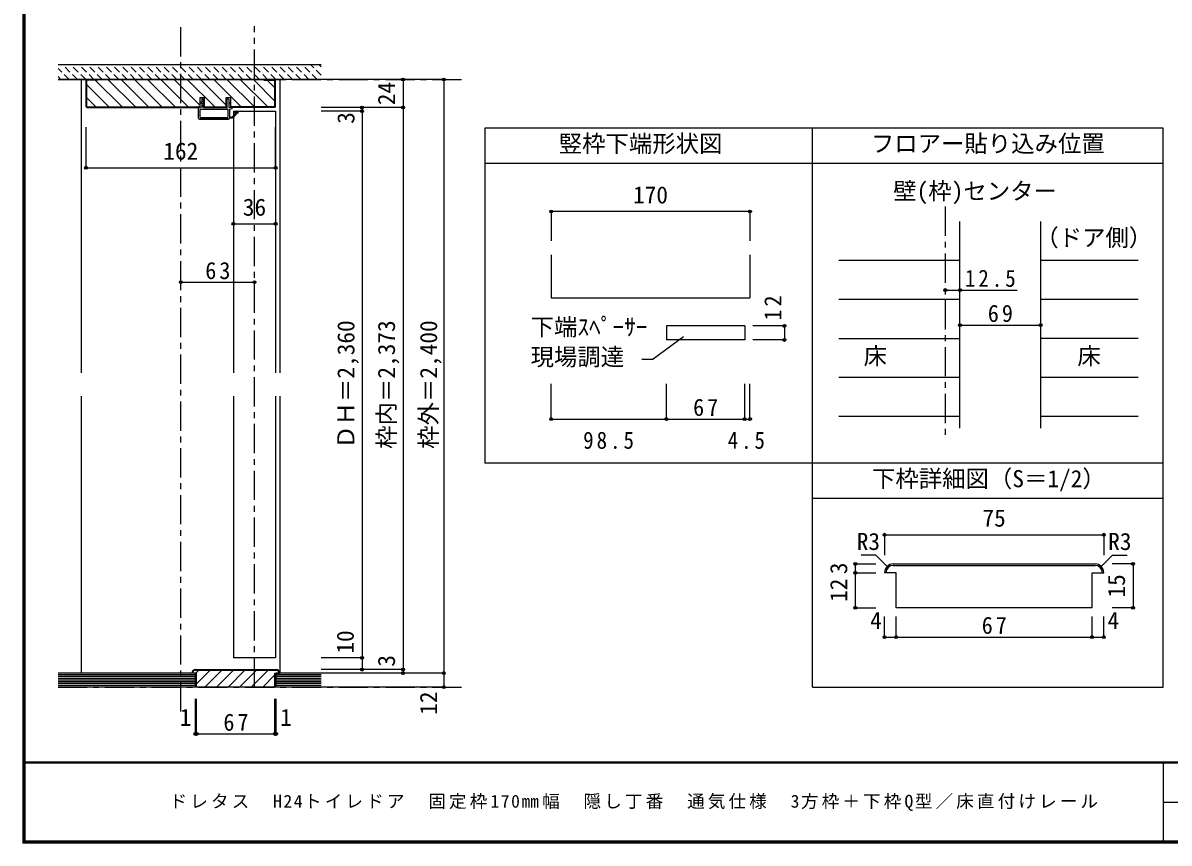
# Model space of a CAD drawing. Units: millimetres at full size, sheet at 1:5, with parts at other scales. Extents: x -973 to 977, y -718 to 696.
# Drawn here: x -973 to 7, y -701 to 0 of the extents above; entities that cross this region are included whole.
import ezdxf
from ezdxf.enums import TextEntityAlignment as Align

# ---------------------------------------------------------------- set-up
doc = ezdxf.new("R2010")
doc.units = ezdxf.units.MM
doc.header["$LTSCALE"] = 5
doc.header["$PDMODE"] = 32
doc.header["$PDSIZE"] = 2.5
doc.linetypes.add('CHAIN1', pattern=[8, 5, -1, 1, -1])
doc.linetypes.add('DASHED1', pattern=[1.8, 1.2, -0.6])
for name, color, linetype in [('0-0_補助線', 7, 'Continuous'), ('0-1_通り芯', 4, 'DASHED1'), ('0-3_仕上げ', 7, 'Continuous'), ('0-4_枠', 3, 'Continuous'), ('0-6_扉', 6, 'Continuous'), ('0-A_文字', 7, 'Continuous'), ('0-B_寸法', 7, 'Continuous'), ('0-C_ハッチ', 4, 'DASHED1'), ('1-4_枠', 3, 'Continuous'), ('1-B_寸法', 7, 'Continuous'), ('F-1_枠', 6, 'Continuous'), ('F-A_文字', 7, 'Continuous')]:
    doc.layers.add(name, color=color, linetype=linetype)
doc.styles.add('ＭＳ ゴシック', font='')
doc.styles.get('ＭＳ ゴシック').set_extended_font_data('MS Gothic')

# ---------------------------------------------------------------- blocks, each defined once
blk = doc.blocks.new('2')
at = {"layer": '0-0_補助線'}
for p, q in [((-9.846, -9.622), (-9.846, 15.078)), ((-8.846, 16.078), (0.354, 16.078)), ((-8.846, 15.878), (0.637, 15.878)), ((-8.446, 14.378), (-8.446, -8.922)), ((-8.146, 14.678), (-1.546, 14.678)), ((-1.246, 14.378), (-1.246, -8.922)), ((0.154, 11.653), (2.154, 11.653)), ((0.154, 11.653), (0.154, -8.497)), ((2.154, 10.953), (2.154, 11.653)), ((3.154, 11.653), (2.512, 10.83)), ((3.154, 11.653), (6.154, 11.653)), ((4.154, 13.753), (4.154, 13.053)), ((5.154, 13.053), (4.512, 13.876)), ((7.154, 13.053), (5.154, 13.053)), ((6.154, 10.953), (6.154, 11.653)), ((7.558, 12.258), (6.516, 10.835)), ((-1.546, -9.222), (-8.146, -9.222)), ((0.154, -8.497), (2.154, -8.497)), ((2.154, -7.797), (2.154, -8.497)), ((3.154, -8.497), (2.512, -7.674)), ((3.154, -8.497), (6.154, -8.497)), ((6.154, -7.797), (6.154, -8.497)), ((7.558, -9.101), (6.516, -7.679)), ((-1.48, -10.622), (-8.846, -10.622)), ((-1.189, -10.85), (-0.732, -12.694)), ((0.354, -12.922), (-0.441, -12.922)), ((4.154, -9.897), (0.154, -9.897)), ((0.154, -9.897), (0.154, -10.622)), ((0.154, -10.622), (0.645, -12.548)), ((4.154, -10.597), (4.154, -9.897)), ((5.154, -9.897), (4.512, -10.72)), ((7.154, -9.897), (5.154, -9.897))]:
    blk.add_line(p, q, dxfattribs=at)
for points in [[(-9.646, 15.078), (-9.646, -9.622), (-9.846, -9.622)], [(4.154, 13.053), (0.154, 13.053), (0.649, 15.723)]]:
    blk.add_lwpolyline(points, dxfattribs=at)
for centre, radius, start, end in [((-8.846, 15.078), 1, 90, 180), ((-8.846, 15.078), 0.8, 90, 180), ((-8.146, 14.378), 0.3, 90, 180), ((-1.546, 14.378), 0.3, 0, 90), ((0.354, 15.778), 0.3, 349.49875, 90), ((2.354, 10.953), 0.2, 180, 322.03043), ((4.354, 13.753), 0.2, 37.96957, 180), ((6.354, 10.953), 0.2, 180, 323.78053), ((7.154, 12.553), 0.5, 323.78053, 90), ((-8.846, -9.622), 1, 180, 270), ((-8.146, -8.922), 0.3, 180, 270), ((-1.546, -8.922), 0.3, 270, 0), ((2.354, -7.797), 0.2, 37.96957, 180), ((6.354, -7.797), 0.2, 36.21947, 180), ((7.154, -9.397), 0.5, 270, 36.21947), ((-2.846, -10.72), 6, 179.06153, 259.29815), ((-2.846, -10.72), 5.3, 178.93757, 259.29815), ((-3.896, -16.272), 0.35, 259.29815, 79.29815), ((-1.48, -10.922), 0.3, 13.9282, 90), ((-0.441, -12.622), 0.3, 193.9282, 270), ((0.354, -12.622), 0.3, 270, 14.29438), ((4.354, -10.597), 0.2, 180, 322.03043)]:
    blk.add_arc(centre, radius, start, end, dxfattribs=at)
blk.add_point((-3.896, -16.622), dxfattribs=at)

msp = doc.modelspace()

# ---------------------------------------------------------------- linework, layer by layer
at = {"layer": '0-0_補助線', "color": 4}
for p, q in [((-521.699, -160.894), (-521.699, -185.894)), ((-351.699, -160.894), (-521.699, -160.894)), ((-351.699, -160.894), (-351.699, -185.894)), ((-322.308, -258.695), (-349.39, -258.695)), ((-322.308, -258.695), (-322.308, -270.695)), ((-322.308, -270.695), (-349.39, -270.695)), ((-521.699, -338.343), (-521.699, -308.335)), ((-423.199, -338.343), (-423.199, -308.335)), ((-356.199, -338.343), (-356.199, -308.335)), ((-351.699, -338.343), (-351.699, -308.335)), ((-521.699, -338.343), (-423.199, -338.343)), ((-423.199, -338.343), (-356.199, -338.343)), ((-356.199, -338.343), (-351.699, -338.343))]:
    msp.add_line(p, q, dxfattribs=at)
at = {"layer": '0-0_補助線', "color": 3}
for p, q in [((-521.699, -197.826), (-521.699, -234.786)), ((-351.699, -197.826), (-351.699, -234.786)), ((-521.699, -234.786), (-351.699, -234.786))]:
    msp.add_line(p, q, dxfattribs=at)
at = {"layer": '0-0_補助線'}
for p, q in [((-423.199, -258.695), (-423.199, -270.695)), ((-356.199, -258.695), (-423.199, -258.695)), ((-356.199, -258.695), (-356.199, -270.695)), ((-408.544, -267.9), (-434.344, -287.249)), ((-356.199, -270.695), (-423.199, -270.695)), ((-444.188, -287.249), (-434.344, -287.249))]:
    msp.add_line(p, q, dxfattribs=at)
for p in [(-521.699, -160.894), (-351.699, -160.894), (-322.308, -258.695), (-322.308, -270.695), (-521.699, -338.343), (-423.199, -338.343), (-356.199, -338.343), (-351.699, -338.343)]:
    msp.add_point(p, dxfattribs=at)
at = {"layer": '0-1_通り芯', "linetype": 'CHAIN1'}
for p, q in [((-838.333, -588.252), (-838.333, -2.5)), ((-775.333, -567.5), (-775.333, -2.5)), ((-943.333, -48), (-718.333, -48)), ((-943.333, -48), (-595.976, -48)), ((-184.715, -156.725), (-184.715, -355.75)), ((-943.333, -567.5), (-595.976, -567.5))]:
    msp.add_line(p, q, dxfattribs=at)
at = {"layer": '0-1_通り芯', "color": 2, "linetype": 'Continuous'}
for p, q in [((-718.333, -35.5), (-943.333, -35.5)), ((-718.333, -48), (-943.333, -48))]:
    msp.add_line(p, q, dxfattribs=at)
at = {"layer": '0-1_通り芯'}
for p, q in [((-933.804, -48), (-943.333, -38.471)), ((-926.733, -48), (-939.233, -35.5)), ((-919.662, -48), (-932.162, -35.5)), ((-912.591, -48), (-925.091, -35.5)), ((-905.52, -48), (-918.02, -35.5)), ((-898.449, -48), (-910.949, -35.5)), ((-891.378, -48), (-903.878, -35.5)), ((-884.307, -48), (-896.807, -35.5)), ((-877.236, -48), (-889.736, -35.5)), ((-870.165, -48), (-882.665, -35.5)), ((-863.094, -48), (-875.594, -35.5)), ((-856.023, -48), (-868.523, -35.5)), ((-848.952, -48), (-861.452, -35.5)), ((-841.88, -48), (-854.38, -35.5)), ((-834.809, -48), (-847.309, -35.5)), ((-827.738, -48), (-840.238, -35.5)), ((-820.667, -48), (-833.167, -35.5)), ((-813.596, -48), (-826.096, -35.5)), ((-806.525, -48), (-819.025, -35.5)), ((-799.454, -48), (-811.954, -35.5)), ((-792.383, -48), (-804.883, -35.5)), ((-785.312, -48), (-797.812, -35.5)), ((-778.241, -48), (-790.741, -35.5)), ((-771.17, -48), (-783.67, -35.5)), ((-764.099, -48), (-776.599, -35.5)), ((-757.028, -48), (-769.528, -35.5)), ((-749.957, -48), (-762.457, -35.5)), ((-742.886, -48), (-755.386, -35.5)), ((-735.814, -48), (-748.314, -35.5)), ((-728.743, -48), (-741.243, -35.5)), ((-721.672, -48), (-734.172, -35.5)), ((-718.333, -44.268), (-727.101, -35.5)), ((-718.333, -37.197), (-720.03, -35.5)), ((-940.875, -48), (-943.333, -45.542))]:
    msp.add_line(p, q, dxfattribs=at)
at = {"layer": '0-3_仕上げ', "color": 4}
for p, q in [((-172.215, -202.801), (-275.691, -202.801)), ((-19.795, -202.801), (-103.215, -202.801)), ((-172.215, -236.103), (-275.691, -236.103)), ((-19.795, -236.103), (-103.215, -236.103)), ((-275.691, -269.404), (-172.215, -269.404)), ((-19.795, -269.404), (-103.215, -269.404)), ((-172.215, -302.706), (-275.691, -302.706)), ((-19.795, -302.706), (-103.215, -302.706)), ((-172.215, -336.007), (-275.691, -336.007)), ((-19.795, -336.007), (-103.215, -336.007))]:
    msp.add_line(p, q, dxfattribs=at)
at = {"layer": '0-3_仕上げ', "color": 2}
for p, q in [((-825.833, -555.5), (-943.333, -555.5)), ((-825.833, -567.5), (-825.833, -555.5)), ((-756.833, -567.5), (-756.833, -555.5)), ((-718.333, -555.5), (-756.833, -555.5)), ((-718.333, -567.5), (-943.333, -567.5))]:
    msp.add_line(p, q, dxfattribs=at)
at = {"layer": '0-3_仕上げ'}
for p, q in [((-825.833, -557), (-943.333, -557)), ((-825.833, -558.5), (-943.333, -558.5)), ((-718.333, -557), (-756.833, -557)), ((-718.333, -558.5), (-756.833, -558.5)), ((-825.833, -560), (-943.333, -560)), ((-825.833, -561.5), (-943.333, -561.5)), ((-825.833, -563), (-943.333, -563)), ((-825.833, -564.5), (-943.333, -564.5)), ((-825.833, -566), (-943.333, -566)), ((-718.333, -560), (-756.833, -560)), ((-718.333, -561.5), (-756.833, -561.5)), ((-718.333, -563), (-756.833, -563)), ((-718.333, -564.5), (-756.833, -564.5)), ((-718.333, -566), (-756.833, -566))]:
    msp.add_line(p, q, dxfattribs=at)
at = {"layer": '0-4_枠', "color": 4}
for p, q in [((-919.333, -48), (-923.333, -48)), ((-923.333, -298.75), (-923.333, -48)), ((-757.333, -48), (-753.333, -48)), ((-753.333, -298.75), (-753.333, -48)), ((-923.333, -555.5), (-923.333, -318.75)), ((-753.333, -555.5), (-753.333, -318.75))]:
    msp.add_line(p, q, dxfattribs=at)
at = {"layer": '0-4_枠'}
for p, q in [((-919.333, -48), (-757.333, -48)), ((-918.833, -71.086), (-918.833, -48.5)), ((-909.333, -48.5), (-918.833, -48.5)), ((-909.333, -48), (-909.333, -48.5)), ((-767.333, -48.5), (-767.333, -48)), ((-767.333, -48.5), (-757.833, -48.5)), ((-757.833, -71.086), (-757.833, -48.5)), ((-821.833, -63.5), (-818.133, -63.5)), ((-821.833, -72), (-821.833, -63.5)), ((-818.133, -72), (-818.133, -63.5)), ((-799.533, -72), (-799.533, -63.5)), ((-918.419, -71.5), (-918.833, -71.086)), ((-918.626, -72), (-821.833, -72)), ((-918.419, -71.5), (-821.833, -71.5)), ((-818.133, -71.5), (-799.533, -71.5)), ((-818.133, -72), (-799.533, -72)), ((-758.248, -71.5), (-795.833, -71.5)), ((-758.04, -72), (-795.833, -72)), ((-758.248, -71.5), (-757.833, -71.086)), ((-172.215, -346.007), (-172.215, -169.5)), ((-103.215, -169.5), (-103.215, -346.007)), ((-824.833, -555.5), (-828.833, -555.5)), ((-825.833, -552.5), (-756.833, -552.5)), ((-825.833, -553), (-756.833, -553)), ((-824.833, -567.5), (-824.833, -555.5)), ((-757.833, -567.5), (-824.833, -567.5))]:
    msp.add_line(p, q, dxfattribs=at)
for points in [[(-918.626, -72), (-919.333, -71.293), (-919.333, -48)], [(-758.04, -72), (-757.333, -71.293), (-757.333, -48)], [(-799.533, -63.5), (-795.833, -63.5), (-795.833, -72)], [(-757.833, -567.5), (-757.833, -555.5), (-753.833, -555.5)]]:
    msp.add_lwpolyline(points, dxfattribs=at)
for centre, radius, start, end in [((-825.833, -555.5), 3, 90, 180), ((-825.833, -555.5), 2.5, 90, 180), ((-756.833, -555.5), 3, 0, 90), ((-756.833, -555.5), 2.5, 0, 90)]:
    msp.add_arc(centre, radius, start, end, dxfattribs=at)
at = {"layer": '0-6_扉'}
for p, q in [((-793.333, -75), (-757.333, -75)), ((-793.333, -75), (-793.333, -298.75)), ((-757.333, -75), (-757.333, -298.75)), ((-793.333, -318.75), (-793.333, -542.5)), ((-757.333, -318.75), (-757.333, -542.5)), ((-757.333, -542.5), (-793.333, -542.5))]:
    msp.add_line(p, q, dxfattribs=at)
at = {"layer": '0-A_文字', "color": 3}
for p, q in [((-578.347, -89.5), (-578.347, -376.007)), ((1.653, -89.5), (-298.347, -89.5)), ((-578.347, -119.5), (-298.347, -119.5)), ((-298.347, -119.5), (1.653, -119.5)), ((-298.347, -376.007), (-578.347, -376.007)), ((1.653, -376.007), (-298.347, -376.007)), ((-298.347, -406.007), (1.653, -406.007))]:
    msp.add_line(p, q, dxfattribs=at)
for points in [[(-298.347, -567.5), (-298.347, -89.5), (-578.347, -89.5)], [(-298.347, -567.5), (1.653, -567.5), (1.653, -89.5)]]:
    msp.add_lwpolyline(points, dxfattribs=at)
at = {"layer": '0-B_寸法', "color": 4}
for p, q in [((-613.476, -48), (-718.333, -48)), ((-648.333, -48), (-648.333, -552.5)), ((-613.476, -48), (-613.476, -567.5)), ((-648.333, -72), (-718.333, -72)), ((-683.333, -75), (-718.333, -75)), ((-683.333, -72), (-683.333, -552.5)), ((-919.333, -123.422), (-919.333, -88.9)), ((-757.333, -123.422), (-757.333, -88.9)), ((-919.333, -123.422), (-757.333, -123.422)), ((-793.333, -171.382), (-757.333, -171.382)), ((-838.333, -221.382), (-775.333, -221.382)), ((-184.715, -228.008), (-172.215, -228.008)), ((-172.215, -228.008), (-123.308, -228.008)), ((-172.215, -258.008), (-103.215, -258.008)), ((-683.333, -542.5), (-718.333, -542.5)), ((-648.333, -552.5), (-718.333, -552.5)), ((-613.476, -555.5), (-718.333, -555.5)), ((-648.333, -555.5), (-718.333, -555.5)), ((-648.333, -555.5), (-648.333, -552.5)), ((-613.476, -567.5), (-718.333, -567.5)), ((-825.833, -607.5), (-825.833, -577.5)), ((-824.833, -607.5), (-824.833, -577.5)), ((-757.833, -607.5), (-757.833, -577.5)), ((-756.833, -607.5), (-756.833, -577.5)), ((-825.833, -607.5), (-824.833, -607.5)), ((-824.833, -607.5), (-757.833, -607.5)), ((-757.833, -607.5), (-756.833, -607.5))]:
    msp.add_line(p, q, dxfattribs=at)
at = {"layer": '0-B_寸法', "color": 3}
for p, q in [((-821.833, -63.5), (-818.133, -63.5)), ((-821.833, -72), (-821.833, -63.5)), ((-818.133, -72), (-818.133, -63.5)), ((-799.533, -72), (-799.533, -63.5)), ((-818.133, -71.5), (-799.533, -71.5)), ((-818.133, -72), (-799.533, -72))]:
    msp.add_line(p, q, dxfattribs=at)
msp.add_lwpolyline([(-799.533, -63.5), (-795.833, -63.5), (-795.833, -72)], dxfattribs=at)
at = {"layer": '0-B_寸法'}
for p in [(-648.333, -48), (-613.476, -48), (-683.333, -72), (-683.333, -75), (-648.333, -72), (-919.333, -123.422), (-757.333, -123.422), (-793.333, -171.382), (-757.333, -171.382), (-838.333, -221.382), (-775.333, -221.382), (-184.715, -228.008), (-172.215, -228.008), (-172.215, -258.008), (-103.215, -258.008), (-683.333, -542.5), (-683.333, -552.5), (-648.333, -552.5), (-648.333, -555.5), (-613.476, -555.5), (-613.476, -567.5), (-825.833, -607.5), (-824.833, -607.5), (-757.833, -607.5), (-756.833, -607.5)]:
    msp.add_point(p, dxfattribs=at)
at = {"layer": '0-C_ハッチ', "linetype": 'Continuous'}
for p, q in [((-911.5, -48.5), (-888.5, -71.5)), ((-900.686, -48), (-877.186, -71.5)), ((-889.373, -48), (-865.872, -71.5)), ((-878.059, -48), (-854.558, -71.5)), ((-866.745, -48), (-843.245, -71.5)), ((-855.431, -48), (-831.931, -71.5)), ((-844.117, -48), (-824.133, -67.984)), ((-832.804, -48), (-809.304, -71.5)), ((-810.176, -48), (-786.676, -71.5)), ((-798.863, -48), (-775.363, -71.5)), ((-787.549, -48), (-764.049, -71.5)), ((-776.235, -48), (-757.833, -66.402)), ((-764.422, -48.5), (-757.833, -55.088)), ((-918.833, -52.48), (-899.813, -71.5)), ((-918.833, -63.794), (-911.127, -71.5)), ((-824.133, -67.984), (-821.833, -70.284)), ((-825.569, -555.5), (-823.069, -553)), ((-824.833, -564.664), (-813.169, -553)), ((-817.77, -567.5), (-803.27, -553)), ((-807.87, -567.5), (-793.37, -553)), ((-797.971, -567.5), (-783.471, -553)), ((-788.071, -567.5), (-773.571, -553)), ((-778.172, -567.5), (-763.672, -553)), ((-768.272, -567.5), (-757.833, -557.061))]:
    msp.add_line(p, q, dxfattribs=at)
msp.add_lwpolyline([(-821.49, -48), (-801.833, -67.657), (-799.715, -69.776)], dxfattribs=at)
at = {"layer": '1-4_枠'}
for p, q in [((-226.665, -469.688), (-236.665, -469.688)), ((-229.165, -462.188), (-56.665, -462.188)), ((-229.165, -463.438), (-56.665, -463.438)), ((-226.665, -499.688), (-226.665, -469.688)), ((-59.165, -469.688), (-49.165, -469.688)), ((-59.165, -499.688), (-59.165, -469.688)), ((-59.165, -499.688), (-226.665, -499.688))]:
    msp.add_line(p, q, dxfattribs=at)
for centre, radius, start, end in [((-229.165, -469.688), 7.5, 90, 180), ((-229.165, -469.688), 6.25, 90, 180), ((-56.665, -469.688), 7.5, 0, 90), ((-56.665, -469.688), 6.25, 0, 90)]:
    msp.add_arc(centre, radius, start, end, dxfattribs=at)
at = {"layer": '1-B_寸法', "color": 4}
for p, q in [((-236.665, -437.188), (-236.665, -454.688)), ((-236.665, -437.188), (-49.165, -437.188)), ((-49.165, -437.188), (-49.165, -454.688)), ((-244.165, -454.688), (-256.665, -454.688)), ((-234.469, -464.385), (-244.165, -454.688)), ((-51.362, -464.385), (-41.665, -454.688)), ((-41.665, -454.688), (-29.165, -454.688)), ((-261.665, -462.188), (-244.165, -462.188)), ((-261.665, -469.688), (-244.165, -469.688)), ((-24.165, -462.188), (-41.878, -462.188)), ((-24.165, -462.188), (-24.165, -499.688)), ((-24.165, -499.688), (-41.878, -499.688)), ((-236.665, -524.688), (-236.665, -507.188)), ((-226.665, -524.688), (-226.665, -507.188)), ((-59.165, -524.688), (-59.165, -507.188)), ((-49.165, -524.688), (-49.165, -507.188)), ((-236.665, -524.688), (-49.165, -524.688))]:
    msp.add_line(p, q, dxfattribs=at)
msp.add_lwpolyline([(-261.665, -462.188), (-261.665, -499.688), (-244.165, -499.688)], dxfattribs=at)
at = {"layer": '1-B_寸法'}
for p in [(-236.665, -437.188), (-49.165, -437.188), (-261.665, -462.188), (-261.665, -469.688), (-24.165, -462.188), (-261.665, -499.688), (-24.165, -499.688), (-236.665, -524.688), (-226.665, -524.688), (-59.165, -524.688), (-49.165, -524.688)]:
    msp.add_point(p, dxfattribs=at)
at = {"layer": 'F-1_枠'}
for p, q in [((-973.347, 695.833), (-973.347, -700.833)), ((-972.514, 695.833), (-972.514, -700.833)), ((-971.68, 695.833), (-971.68, -700.833)), ((976.653, -631.667), (-973.347, -631.667)), ((976.653, -632.5), (-973.347, -632.5)), ((1.653, -632.5), (1.653, -699.167)), ((1.653, -665.833), (974.986, -665.834)), ((976.653, -699.167), (-973.347, -699.167)), ((976.653, -700), (-973.347, -700)), ((976.653, -700.833), (-973.347, -700.833))]:
    msp.add_line(p, q, dxfattribs=at)

# ---------------------------------------------------------------- block references
at = {"layer": '0-B_寸法', "rotation": 90}
msp.add_blockref('2', (-807.255, -72.154), dxfattribs=at)

# ---------------------------------------------------------------- texts
at = {"layer": '0-0_補助線', "style": 'ＭＳ ゴシック'}
for s, p in [('170', (-451.699, -158.394)), ('下端ｽﾍﾟｰｻｰ', (-539.28, -271.298)), ('現場調達', (-539.28, -296.893))]:
    msp.add_text(s, height=14.66, dxfattribs=at).set_placement(p, align=Align.BOTTOM_LEFT)
at = {"layer": '0-0_補助線', "insert": (-324.808, -254.122), "char_height": 14.66, "attachment_point": 7, "rotation": 90, "style": 'ＭＳ ゴシック'}
msp.add_mtext('\\T1.27;\\W0.95;12', dxfattribs=at)
at = {"layer": '0-0_補助線', "char_height": 14.66, "attachment_point": 7, "style": 'ＭＳ ゴシック'}
for s, insert in [('\\T1.27;\\W0.95;67', (-400.324, -335.843)), ('\\T1.28;\\W0.9;98.5', (-494.324, -363.969)), ('\\T1.27;\\W0.9;4.5', (-370.699, -363.969))]:
    msp.add_mtext(s, dxfattribs=dict(at, insert=insert))
at = {"layer": '0-A_文字', "style": 'ＭＳ ゴシック'}
for s, p in [('竪枠下端形状図', (-515.222, -114.5)), ('フロアー貼り込み位置', (-248.347, -114.5)), ('壁(枠)センター', (-229.191, -155.091)), ('（ドア側）', (-107.71, -194.895)), ('床', (-254.511, -296.055)), ('床', (-71.775, -296.055)), ('下枠詳細図（S＝1/2）', (-247.356, -401.007))]:
    msp.add_text(s, height=14.66, dxfattribs=at).set_placement(p, align=Align.BOTTOM_LEFT)
at = {"layer": '0-B_寸法', "style": 'ＭＳ ゴシック'}
for s, p in [('24', (-650.833, -70)), ('3', (-685.496, -85.885)), ('ＤＨ＝2,360', (-685.513, -363.75)), ('枠内＝2,373', (-650.833, -363.75)), ('枠外＝2,400', (-614.819, -363.75)), ('10', (-686.042, -538.9)), ('3', (-650.833, -550.03)), ('12', (-614.862, -591.168))]:
    msp.add_text(s, height=14.66, rotation=90, dxfattribs=at).set_placement(p, align=Align.BOTTOM_LEFT)
for s, p in [('162', (-853.333, -120.922)), ('36', (-785.333, -168.882)), ('1', (-839.333, -605)), ('1', (-753.333, -605))]:
    msp.add_text(s, height=14.66, dxfattribs=at).set_placement(p, align=Align.BOTTOM_LEFT)
at = {"layer": '0-B_寸法', "char_height": 14.66, "attachment_point": 7, "style": 'ＭＳ ゴシック'}
for s, insert in [('\\T1.27;\\W0.95;63', (-817.458, -218.882)), ('\\T1.28;\\W0.9;12.5', (-167.919, -225.508)), ('\\T1.27;\\W0.95;69', (-148.34, -255.508)), ('\\T1.27;\\W0.95;67', (-801.958, -605))]:
    msp.add_mtext(s, dxfattribs=dict(at, insert=insert))
at = {"layer": '1-B_寸法', "style": 'ＭＳ ゴシック'}
for s, p in [('75', (-152.915, -434.688)), ('R3', (-260.415, -454.688)), ('R3', (-45.415, -454.688)), ('4', (-248.953, -522.188)), ('4', (-45.977, -522.188))]:
    msp.add_text(s, height=14.66, dxfattribs=at).set_placement(p, align=Align.BOTTOM_LEFT)
for s, p in [('3', (-264.165, -470.938)), ('12', (-264.165, -494.688)), ('15', (-26.665, -490.938))]:
    msp.add_text(s, height=14.66, rotation=90, dxfattribs=at).set_placement(p, align=Align.BOTTOM_LEFT)
at = {"layer": '1-B_寸法', "insert": (-153.54, -522.188), "char_height": 14.66, "attachment_point": 7, "style": 'ＭＳ ゴシック'}
msp.add_mtext('\\T1.27;\\W0.95;67', dxfattribs=at)
at = {"layer": 'F-A_文字', "insert": (-847.938, -673.333), "char_height": 11, "attachment_point": 7, "style": 'ＭＳ ゴシック'}
msp.add_mtext('\\T1.18;ドレタス\u3000H24トイレドア\u3000固定枠170㎜幅\u3000隠し丁番\u3000通気仕様\u30003方枠＋下枠Q型／床直付けレール', dxfattribs=at)

doc.saveas('drawing.dxf')
